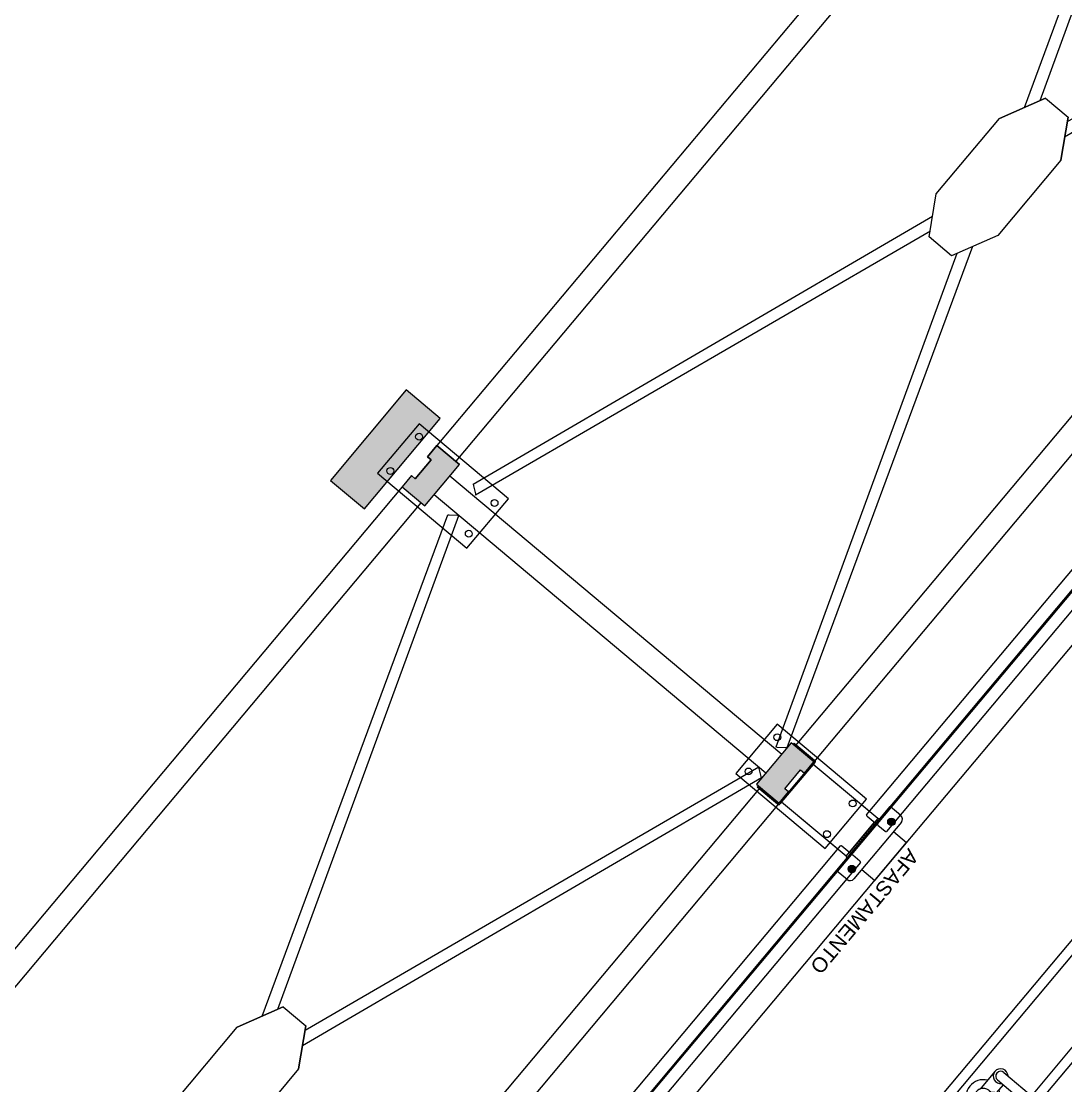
# Model space of a CAD drawing. Header units: metres. Extents: x 822482 to 822767, y 9662202 to 9662512.
# Drawn here: x 822660.524 to 822662.646, y 9662368.982 to 9662371.145 of the extents above; entities that cross this region are included whole.
import ezdxf
from ezdxf.lldxf.tags import DXFTag

# ---------------------------------------------------------------- set-up
doc = ezdxf.new("R2010")
doc.units = ezdxf.units.M
doc.layers.add('ARQ_NE_LOUÇAS', color=1, linetype='Continuous')
doc.layers.add('wbc_gond_planta', color=7, linetype='Continuous')
doc.layers.add('ARQ_NE_MOBILIÁRIOS', color=251, linetype='Continuous', lineweight=0)
doc.layers.add('ARQ_NE_PORTAPALLETS', color=251, linetype='Continuous', lineweight=0)
doc.styles.get("Standard").update_dxf_attribs({"font": 'arial.ttf'})
tags = doc.linetypes.add('DASHED0', pattern=[1, 0.5, -0.5]).pattern_tags.tags
tags[6:7] = [DXFTag(74, 4), DXFTag(75, 0), DXFTag(340, '0'), DXFTag(46, 0.0), DXFTag(50, 0.0), DXFTag(44, 0.0), DXFTag(45, 0.0)]
tags[4:5] = [DXFTag(74, 4), DXFTag(75, 0), DXFTag(340, '0'), DXFTag(46, 0.0), DXFTag(50, 0.0), DXFTag(44, 0.0), DXFTag(45, 0.0)]

# ---------------------------------------------------------------- blocks, each defined once
blk = doc.blocks.new('123')
for p, q in [((28395.55, -1377.35), (28435.05, -1377.35)), ((28395.55, -1379.35), (28435.05, -1379.35)), ((28391.55, -1381.35), (28391.55, -1408.35)), ((28393.55, -1381.35), (28393.55, -1408.35)), ((28437.05, -1381.35), (28437.05, -1408.35)), ((28439.05, -1381.35), (28439.05, -1408.35)), ((28408.8, -1419.76), (28408.8, -1402.76)), ((28410.8, -1419.76), (28410.8, -1402.76)), ((28408.8, -1410.35), (28395.55, -1410.35)), ((28435.05, -1410.35), (28410.8, -1410.35)), ((28408.8, -1412.35), (28395.55, -1412.35)), ((28414.56, -1412.35), (28410.8, -1412.35)), ((28412.8, -1417.8), (28412.8, -1414.04)), ((28435.05, -1412.35), (28416.05, -1412.35)), ((28417.8, -1417.8), (28417.8, -1414.04)), ((28410.8, -1418.26), (28412.89, -1418.26)), ((28413.55, -1419.76), (28413.55, -1419.06)), ((28417.05, -1419.76), (28417.05, -1419.06)), ((28409.8, -1421.26), (28414.16, -1421.26))]:
    blk.add_line(p, q)
for points in [[(28412.8, -1414.04, -0.133256), (28412.98, -1413.4, -0.106756), (28413.53, -1412.79, -0.082828), (28414.31, -1412.41, -0.071352), (28415.3, -1412.27, -0.071352), (28416.29, -1412.41, -0.082828), (28417.07, -1412.79, -0.106756), (28417.63, -1413.39, -0.133256), (28417.8, -1414.04, -0.133256), (28417.63, -1414.68, -0.106756), (28417.07, -1415.29, -0.082828), (28416.29, -1415.66, -0.071352), (28415.3, -1415.8, -0.071352), (28414.31, -1415.66, -0.082828), (28413.53, -1415.29, -0.106756), (28412.98, -1414.68, -0.133256)], [(28416.05, -1413.29, -0.133256), (28416, -1413.48, -0.106756), (28415.83, -1413.66, -0.082828), (28415.6, -1413.77, -0.071352), (28415.3, -1413.82, -0.071352), (28415, -1413.77, -0.082828), (28414.77, -1413.66, -0.106756), (28414.6, -1413.48, -0.133256), (28414.55, -1413.29, -0.133256), (28414.6, -1413.09, -0.106756), (28414.77, -1412.91, -0.082828), (28415, -1412.8, -0.071352), (28415.3, -1412.76, -0.071352), (28415.6, -1412.8, -0.082828), (28415.83, -1412.91, -0.106756), (28416, -1413.09, -0.133256)]]:
    blk.add_lwpolyline(points, format="xyb", close=True)
blk.add_lwpolyline([(28417.8, -1417.8, -0.133256), (28417.63, -1418.44, -0.106756), (28417.07, -1419.05, -0.082828), (28416.29, -1419.42, -0.071352), (28415.3, -1419.56, -0.071352), (28414.31, -1419.42, -0.082828), (28413.53, -1419.05, -0.106756), (28412.98, -1418.44, -0.133256), (28412.8, -1417.8, -0.133256)], format="xyb")
blk.add_circle((28415.3, -1394.85), 3)
for centre, radius, start, end in [((28395.55, -1381.35), 4, 90.0099, 180.0099), ((28435.05, -1381.35), 4, 0.0099, 90.0099), ((28395.55, -1381.35), 2, 90.0099, 179.9819), ((28435.05, -1381.35), 2, 0.0099, 90.0099), ((28409.8, -1402.76), 1.25, 323.14, 216.8798), ((28409.8, -1402.76), 1, 0.0098, 180.0098), ((28395.55, -1408.35), 4, 180.0099, 270.0099), ((28395.55, -1408.35), 2, 180.0099, 270.0099), ((28435.05, -1408.35), 4, 270.0099, 0.0099), ((28435.05, -1408.35), 2, 270.0099, 0.0099), ((28409.8, -1419.76), 1.5, 131.8202, 48.1996), ((28415.3, -1419.76), 3.5, 135.5946, 154.6329), ((28415.3, -1419.76), 3.5, 205.3868, 44.4252), ((28409.8, -1419.76), 1, 180.0097, 0.0097), ((28415.3, -1419.76), 1.75, 180.0099, 239.0072), ((28415.3, -1419.76), 1.75, 245.3899, 0.0099), ((28414.16, -1422.26), 1, 65.3899, 90.0099)]:
    blk.add_arc(centre, radius, start, end)
blk = doc.blocks.new('protetor')
blk.add_hatch(color=8).paths.add_polyline_path([(-3.5, -5), (-3.5, -14), (20.5, -14), (20.5, -5)])
at = {"color": 8}
blk.add_lwpolyline([(-3.5, -5), (-3.5, -14), (20.5, -14), (20.5, -5)], close=True, dxfattribs=at)
blk = doc.blocks.new('100100V11R230100')
at = {"layer": 'wbc_gond_planta'}
h = blk.add_hatch(color=8, dxfattribs=at)
edge = h.paths.add_edge_path()
edge.add_arc((-0.75, 19.93), 0.75, 0, 360)
h = blk.add_hatch(color=8, dxfattribs=at)
edge = h.paths.add_edge_path()
edge.add_arc((11.75, 19.93), 0.75, 0, 360)
h = blk.add_hatch(color=8, dxfattribs=at)
edge = h.paths.add_edge_path()
edge.add_arc((240.25, 19.93), 0.75, 0, 360)
h = blk.add_hatch(color=8, dxfattribs=at)
edge = h.paths.add_edge_path()
edge.add_arc((252.75, 19.93), 0.75, 0, 360)
for points in [[(3, -1), (3, 0), (0, 0), (0, -6), (11, -6), (11, 0), (8, 0), (8, -1)], [(244, -1), (244, 0), (241, 0), (241, -6), (252, -6), (252, 0), (249, 0), (249, -1)], [(8, -99), (8, -100), (11, -100), (11, -94), (0, -94), (0, -100), (3, -100), (3, -99)], [(249, -99), (249, -100), (252, -100), (252, -94), (241, -94), (241, -100), (244, -100), (244, -99)]]:
    blk.add_hatch(color=8, dxfattribs=at).paths.add_polyline_path(points)
at = {"layer": 'Defpoints', "color": 8, "linetype": 'DASHED0'}
for p, q in [((251.5, 25), (0.47, 25)), ((0.47, 21.52), (0.47, 25)), ((251.5, 21.52), (251.5, 25))]:
    blk.add_line(p, q, dxfattribs=at)
at = {"layer": 'wbc_gond_planta', "color": 8}
for p, q in [((-3, 20.53), (-3, 17.76)), ((-2, 21.52), (13, 21.52)), ((9.48, 20.16), (9.48, 18.24)), ((9.6, 20.4), (242.39, 20.4)), ((14, 20.53), (14, 20.4)), ((238, 20.53), (238, 20.4)), ((239, 21.52), (254, 21.52)), ((242.51, 18.24), (242.51, 20.16)), ((255, 20.53), (255, 17.76)), ((255, 18), (-3, 18)), ((255, 17.76), (-3, 17.76)), ((0.5, 17.36), (0.1, 17.76)), ((0.5, 17.36), (9.49, 17.36)), ((0.5, 17.36), (0.5, 0.24)), ((9.49, 17.52), (9.49, 15.37)), ((251.5, 17.36), (242.51, 17.36)), ((242.52, 15.37), (242.52, 17.52)), ((251.5, 17.36), (251.9, 17.76)), ((251.5, 17.36), (251.5, 0.24)), ((12.05, 13.1), (-1.04, 13.1)), ((-1.04, 13.1), (-1.04, -10.6)), ((242.4, 15.13), (9.61, 15.13)), ((10.5, 15.13), (10.5, 0.24)), ((12.05, -10.6), (12.05, 13.1)), ((253.05, 13.1), (239.96, 13.1)), ((239.96, 13.1), (239.96, -10.6)), ((241.5, 15.13), (241.5, 0.24)), ((253.05, -10.6), (253.05, 13.1)), ((0, 0.24), (11, 0.24)), ((0, 0), (11, 0)), ((11, 0), (241, 0)), ((241, 0.24), (252, 0.24)), ((241, 0), (252, 0)), ((-0.34, -5.5), (-0.34, -0.1)), ((-0.1, -0.1), (-0.1, -5.5)), ((11.1, -5.5), (11.1, -0.1)), ((11.34, -0.1), (11.34, -5.5)), ((240.66, -5.5), (240.66, -0.1)), ((240.9, -5.5), (240.9, -0.1)), ((252.1, -0.1), (252.1, -5.5)), ((252.34, -0.1), (252.34, -5.5)), ((-0.1, -5.5), (-0.34, -5.5)), ((3, -94), (3, -6)), ((8, -94), (8, -6)), ((11, -5), (241, -5)), ((11.34, -5.5), (11.1, -5.5)), ((240.9, -5.5), (240.66, -5.5)), ((244, -94), (244, -6)), ((249, -94), (249, -6)), ((252.34, -5.5), (252.1, -5.5)), ((-1.04, -10.6), (12.05, -10.6)), ((239.96, -10.6), (253.05, -10.6)), ((12.05, -81.9), (-1.04, -81.9)), ((-1.04, -81.9), (-1.04, -105.6)), ((12.05, -105.6), (12.05, -81.9)), ((253.05, -81.9), (239.96, -81.9)), ((239.96, -81.9), (239.96, -105.6)), ((253.05, -105.6), (253.05, -81.9)), ((11, -95), (241, -95)), ((241, -100), (241, -94)), ((252, -94), (241, -94)), ((252, -100), (252, -94)), ((249, -99), (244, -99)), ((244, -99), (244, -100)), ((249, -100), (249, -99)), ((11, -100), (241, -100)), ((244, -100), (241, -100)), ((249, -100), (252, -100)), ((-1.04, -105.6), (12.05, -105.6)), ((239.96, -105.6), (253.05, -105.6))]:
    blk.add_line(p, q, dxfattribs=at)
at = {"layer": 'wbc_gond_planta', "color": 8, "linetype": 'DASHED0'}
for p, q in [((9.2, -6.27), (8.17, -7.62)), ((9.38, -6.05), (9.2, -6.27)), ((9.38, -6.05), (111.04, -42.51)), ((140.06, -42.56), (242.35, -6)), ((242.35, -6), (242.52, -6.23)), ((242.52, -6.23), (243.55, -7.58)), ((8.17, -7.62), (8, -7.85)), ((8, -7.85), (108.3, -44.12)), ((143.22, -44.1), (243.72, -7.8)), ((243.55, -7.58), (243.72, -7.8)), ((107.46, -44.61), (115.12, -40.11)), ((115.12, -40.11), (107.46, -44.61)), ((115.12, -40.11), (135.06, -40.11)), ((135.06, -40.11), (144.26, -44.61)), ((107.46, -50.61), (107.46, -44.61)), ((107.46, -50.61), (107.46, -44.61)), ((144.26, -44.61), (144.26, -50.61)), ((108.5, -51.12), (8, -87.42)), ((116.66, -55.11), (107.46, -50.61)), ((107.46, -50.61), (116.66, -55.11)), ((144.26, -50.61), (136.6, -55.11)), ((143.18, -51.15), (243.69, -87.45)), ((111.66, -52.67), (9.38, -89.23)), ((242.31, -89.26), (140.57, -52.78)), ((136.6, -55.11), (116.66, -55.11)), ((8.17, -87.65), (8, -87.42)), ((9.2, -89), (8.17, -87.65)), ((242.48, -89.03), (243.51, -87.68)), ((243.51, -87.68), (243.69, -87.45)), ((9.38, -89.23), (9.2, -89)), ((242.31, -89.26), (242.48, -89.03))]:
    blk.add_line(p, q, dxfattribs=at)
at = {"layer": 'wbc_gond_planta', "color": 8}
for points in [[(3, -1), (3, 0), (0, 0), (0, -6), (11, -6), (11, 0), (8, 0), (8, -1)], [(244, -1), (244, 0), (241, 0), (241, -6), (252, -6), (252, 0), (249, 0), (249, -1)], [(8, -99), (8, -100), (11, -100), (11, -94), (0, -94), (0, -100), (3, -100), (3, -99)], [(249, -99), (249, -100), (252, -100), (252, -94), (241, -94), (241, -100), (244, -100), (244, -99)]]:
    blk.add_lwpolyline(points, close=True, dxfattribs=at)
for centre, radius in [((-0.75, 19.93), 0.75), ((11.75, 19.93), 0.75), ((240.25, 19.93), 0.75), ((252.75, 19.93), 0.75), ((1.43, 11.5), 0.7), ((9.57, 11.5), 0.7), ((242.43, 11.5), 0.7), ((250.57, 11.5), 0.7), ((0.96, -8.9), 0.7), ((10.05, -8.9), 0.7), ((241.96, -8.9), 0.7), ((251.05, -8.9), 0.7), ((1.43, -83.5), 0.7), ((9.57, -83.5), 0.7), ((242.43, -83.5), 0.7), ((250.57, -83.5), 0.7), ((0.96, -103.9), 0.7), ((10.05, -103.9), 0.7), ((241.96, -103.9), 0.7), ((251.05, -103.9), 0.7)]:
    blk.add_circle(centre, radius, dxfattribs=at)
for centre, radius, start, end in [((-2, 20.53), 1, 90, 180), ((13, 20.53), 1, 0, 90), ((239, 20.53), 1, 90, 180), ((254, 20.53), 1, 0, 90), ((0, -0.1), 0.34, 90, 180), ((0, -0.1), 0.1, 90, 180), ((11, -0.1), 0.34, 0, 90.0117), ((11, -0.1), 0.1, 0, 90), ((241, -0.1), 0.34, 90, 180.0233), ((241, -0.1), 0.1, 90, 180), ((252, -0.1), 0.34, 0, 90.0117), ((252, -0.1), 0.1, 0, 90)]:
    blk.add_arc(centre, radius, start, end, dxfattribs=at)
for centre, major_axis, start_param, end_param in [((9.6, 20.16), (0, 0.24), 0, 1.570796), ((242.39, 20.16), (0, -0.24), 1.570796, 3.141593), ((9.6, 18.24), (0, 0.24), 1.570796, 3.141593), ((9.61, 17.52), (0, 0.24), 0, 1.570796), ((242.39, 18.24), (0, -0.24), 0, 1.570796), ((242.4, 17.52), (0, -0.24), 1.570796, 3.141593), ((9.61, 15.37), (0, 0.24), 1.570796, 3.141593), ((242.4, 15.37), (0, -0.24), 0, 1.570796)]:
    blk.add_ellipse(centre, major_axis=major_axis, ratio=0.502266, start_param=start_param, end_param=end_param, dxfattribs=at)
at = {"layer": 'Defpoints', "color": 8}
blk.add_text('AFASTAMENTO', height=3, dxfattribs=at).set_placement((0.98, 25.95))
blk = doc.blocks.new('A$C8f1b9c42')
at = {"layer": 'ARQ_NE_MOBILIÁRIOS', "linetype": 'Continuous', "transparency": 33554687}
blk.add_lwpolyline([(309.9047, -201.7523), (309.3047, -201.7523), (309.3047, -197.1023), (309.9047, -197.1023), (309.9047, -201.7523)], dxfattribs=at)
blk.add_lwpolyline([(309.8847, -198.5823), (309.3247, -198.5823), (309.3247, -197.1223), (309.8847, -197.1223)], close=True, dxfattribs=at)
at = {"layer": 'ARQ_NE_LOUÇAS', "linetype": 'Continuous', "transparency": 33554687, "xscale": 0.01000000000000002, "yscale": 0.01000000000000002, "zscale": 0.01000000000000002, "rotation": 90.00183214099161}
blk.add_blockref('123', (295.6499, -481.7226), dxfattribs=at)
at = {"layer": 'ARQ_NE_PORTAPALLETS', "xscale": 0.01000000003725292, "yscale": 0.01000000003725292, "zscale": 0.01000000003725292, "rotation": 90}
for name, p in [('100100V11R230100', (310.5398, -197.8698)), ('protetor', (311.5198, -197.8813)), ('100100V11R230100', (310.5398, -200.2798))]:
    blk.add_blockref(name, p, dxfattribs=at)

msp = doc.modelspace()

# ---------------------------------------------------------------- block references
at = {"ltscale": 10, "rotation": 140.0090103764572}
msp.add_blockref('A$C8f1b9c42', (822772.889, 9662018.4697), dxfattribs=at)

doc.saveas('drawing.dxf')
